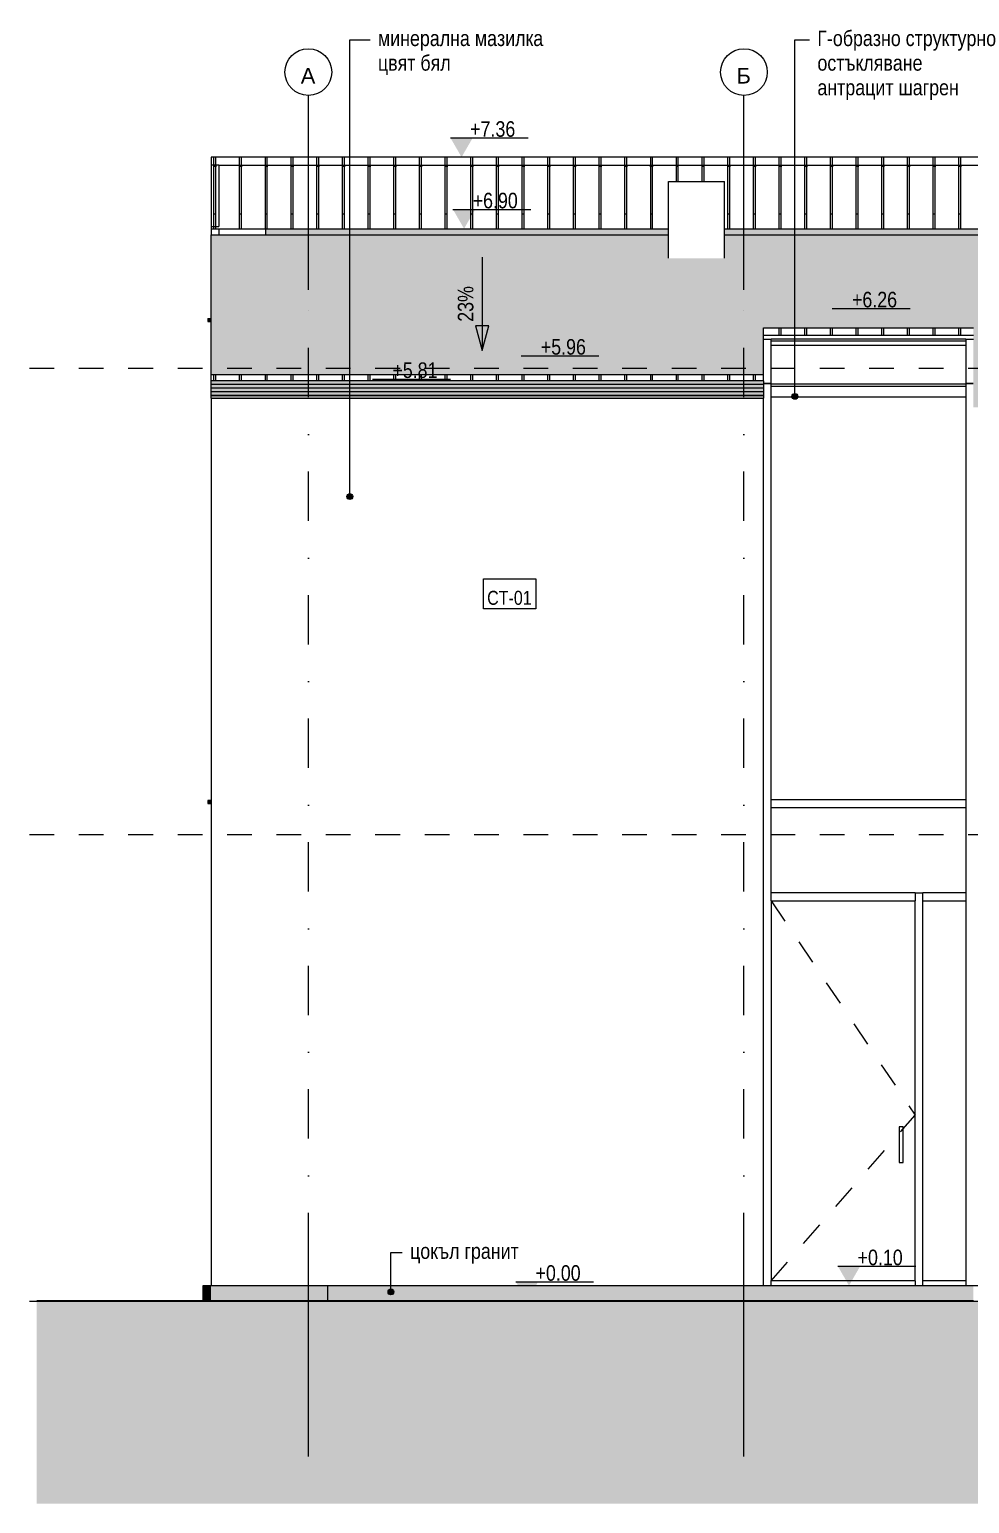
# Model space of a CAD drawing. Header units: centimetres. Extents: x -1373 to 229, y -130 to 818.
# Drawn here: x -1373 to -769, y -130 to 818 of the extents above; entities that cross this region are included whole.
import ezdxf

# ---------------------------------------------------------------- set-up
doc = ezdxf.new("R2010")
doc.units = ezdxf.units.CM
doc.linetypes.add('Dash', pattern=[31.75, 15.875, -15.875])
doc.linetypes.add('Dash dot', pattern=[79.375, 31.75, -23.8125, 0, -23.8125])
for name, color, linetype, lineweight in [('A-ANNO-NOTE', 7, 'Continuous', 9), ('A-DETL-GENF', 7, 'Continuous', 9), ('A-DOOR', 7, 'Continuous', 9), ('A-FLOR-LEVL', 7, 'Continuous', 9), ('A-GENM', 7, 'Continuous', 9), ('A-GLAZ-CURT', 7, 'Continuous', 9), ('A-GLAZ-CWMG', 7, 'Continuous', 9), ('A-ROOF', 7, 'Continuous', 9), ('A-ROOF-OTLN', 7, 'Continuous', 9), ('A-ROOF-PATT', 7, 'Continuous', 9), ('A-WALL', 7, 'Continuous', 9), ('A-WALL-IDEN', 7, 'Continuous', 9), ('A-WALL-PATT', 7, 'Continuous', 9), ('G-ANNO-DIMS', 7, 'Continuous', 9), ('G-ANNO-TEXT', 7, 'Continuous', 9), ('S-GRID', 7, 'Continuous', 9), ('S-GRID-IDEN', 7, 'Continuous', 9)]:
    doc.layers.add(name, color=color, linetype=linetype, lineweight=lineweight)
doc.layers.add('A-DETL', color=7, linetype='Continuous', lineweight=9, true_color=0x008000)
doc.styles.add('Arial', font='arial.ttf', dxfattribs={"height": 10})
doc.styles.add('Arial Narrow', font='ARIALN.TTF', dxfattribs={"height": 10})
doc.styles.add('Arial Narrow_1', font='ARIALN.TTF', dxfattribs={"height": 9})
doc.styles.add('Arial Narrow_2', font='ARIALN.TTF', dxfattribs={"height": 10})
pattern_1 = [(0, (16.51, 600), (16.51, 30.709), [0.8382, -15.672]), (90, (0, 600), (-16.51, 30.709), [30.709, 0]), (90, (1.27, 600), (-16.51, 30.709), [30.709, 0])]

# ---------------------------------------------------------------- blocks, each defined once
blk = doc.blocks.new('TEC_CHIMNEY-2P - TEC_CHIMNEY-2P-2377915-ИЗТОК')
at = {"layer": 'A-GENM'}
for p, q in [((-962.59, 720), (-926.59, 720)), ((-962.59, 670.69), (-962.59, 720)), ((-926.59, 670.69), (-926.59, 720))]:
    blk.add_line(p, q, dxfattribs=at)
blk = doc.blocks.new('System Panel - Glazed-2433087-ИЗТОК')
at = {"layer": 'A-GLAZ-CURT'}
blk.add_line((-771.59, 614.71), (-896.59, 614.71), dxfattribs=at)
blk = doc.blocks.new('L Corner Mullion - L Mullion 1-2504235-ИЗТОК')
at = {"layer": 'A-GLAZ-CWMG'}
for p, q in [((-771.59, 589.85), (-896.59, 589.85)), ((-771.59, 588.28), (-896.59, 588.28)), ((-771.59, 581.29), (-896.59, 581.29))]:
    blk.add_line(p, q, dxfattribs=at)
blk = doc.blocks.new('Rectangular Mullion - TEC_DOGRAMA_TERASI_EX-2433085-ИЗТОК')
at = {"layer": 'A-GLAZ-CWMG'}
for p, q in [((-896.59, 617.63), (-896.59, 618.76)), ((-771.59, 618.76), (-896.59, 618.76)), ((-896.59, 617.63), (-771.59, 617.63)), ((-771.59, 618.76), (-771.59, 617.63))]:
    blk.add_line(p, q, dxfattribs=at)
blk = doc.blocks.new('Rectangular Mullion - TEC_DOGRAMA_TERASI_EX-2504233-ИЗТОК')
at = {"layer": 'A-GLAZ-CWMG'}
for p, q in [((-771.59, 618.76), (-766.59, 618.76)), ((-771.59, 618.76), (-771.59, 590.27)), ((-771.59, 590.27), (-766.71, 590.27))]:
    blk.add_line(p, q, dxfattribs=at)
blk = doc.blocks.new('Rectangular Mullion - TEC_DOGRAMA_TERASI_EX-2504234-ИЗТОК')
at = {"layer": 'A-GLAZ-CWMG'}
for p, q in [((-901.59, 618.76), (-896.59, 618.76)), ((-896.59, 590.27), (-896.59, 618.76)), ((-901.59, 590.27), (-896.59, 590.27))]:
    blk.add_line(p, q, dxfattribs=at)
blk = doc.blocks.new('Rectangular Mullion - TEC_DOGRAMA_TERASI_EX-2433041-ИЗТОК')
at = {"layer": 'A-GLAZ-CWMG'}
for p, q in [((-896.59, 10), (-896.59, 12.97)), ((-804.09, 12.97), (-804.09, 10))]:
    blk.add_line(p, q, dxfattribs=at)
blk = doc.blocks.new('Rectangular Mullion - TEC_DOGRAMA_TERASI_EX-2433006-ИЗТОК')
at = {"layer": 'A-GLAZ-CWMG'}
blk.add_line((-771.59, 260), (-771.59, 10), dxfattribs=at)
blk = doc.blocks.new('Rectangular Mullion - TEC_DOGRAMA_TERASI_EX-2504236-ИЗТОК')
at = {"layer": 'A-GLAZ-CWMG'}
for p, q in [((-896.59, 590.27), (-901.59, 590.27)), ((-896.59, 320), (-896.59, 590.27))]:
    blk.add_line(p, q, dxfattribs=at)
blk = doc.blocks.new('TEC-GLASSDOOR - TEC-GLASSDOOR-2434468-ИЗТОК')
at = {"layer": 'A-DOOR', "linetype": 'Dash'}
for p in [(-896.59, 257.5), (-896.59, 12.97)]:
    blk.add_line(p, (-804.09, 119.65), dxfattribs=at)
at = {"layer": 'A-DOOR', "lineweight": 15}
for p, q in [((-896.59, 257.5), (-804.09, 257.5)), ((-896.59, 257.5), (-896.59, 12.97)), ((-804.09, 12.97), (-804.09, 257.5)), ((-804.09, 12.97), (-896.59, 12.97))]:
    blk.add_line(p, q, dxfattribs=at)
at = {"layer": 'A-DOOR'}
for p, q in [((-811.71, 112.03), (-814.25, 112.03)), ((-814.25, 112.03), (-814.25, 89.17)), ((-811.71, 89.17), (-811.71, 112.03)), ((-814.25, 89.17), (-811.71, 89.17))]:
    blk.add_line(p, q, dxfattribs=at)
blk = doc.blocks.new('Rectangular Mullion - TEC_DOGRAMA_TERASI_EX-2433044-ИЗТОК')
at = {"layer": 'A-GLAZ-CWMG'}
for p, q in [((-799.09, 10), (-799.09, 12.97)), ((-771.59, 12.97), (-799.09, 12.97)), ((-771.59, 12.97), (-771.59, 10))]:
    blk.add_line(p, q, dxfattribs=at)
blk = doc.blocks.new('Rectangular Mullion - TEC_DOGRAMA_TERASI_EX-2504241-ИЗТОК')
at = {"layer": 'A-GLAZ-CWMG'}
for p, q in [((-766.71, 590.27), (-771.59, 590.27)), ((-771.59, 590.27), (-771.59, 320))]:
    blk.add_line(p, q, dxfattribs=at)
blk = doc.blocks.new('Rectangular Mullion - TEC_DOGRAMA_TERASI_EX-2433024-ИЗТОК')
at = {"layer": 'A-GLAZ-CWMG'}
blk.add_line((-896.59, 260), (-896.59, 320), dxfattribs=at)
blk = doc.blocks.new('Rectangular Mullion - TEC_DOGRAMA_TERASI_INT-2433105-ИЗТОК')
at = {"layer": 'A-GLAZ-CWMG'}
for p, q in [((-771.59, 322.5), (-801.59, 322.5)), ((-771.59, 322.5), (-771.59, 317.5)), ((-801.59, 317.5), (-771.59, 317.5))]:
    blk.add_line(p, q, dxfattribs=at)
blk = doc.blocks.new('Rectangular Mullion - TEC_DOGRAMA_TERASI_INT-2433106-ИЗТОК')
at = {"layer": 'A-GLAZ-CWMG'}
for p, q in [((-896.59, 317.5), (-896.59, 322.5)), ((-801.59, 322.5), (-896.59, 322.5)), ((-896.59, 317.5), (-801.59, 317.5))]:
    blk.add_line(p, q, dxfattribs=at)
blk = doc.blocks.new('Rectangular Mullion - TEC_DOGRAMA_TERASI_EX-2433026-ИЗТОК')
at = {"layer": 'A-GLAZ-CWMG'}
blk.add_line((-771.59, 320), (-771.59, 260), dxfattribs=at)
blk = doc.blocks.new('Rectangular Mullion - TEC_DOGRAMA_TERASI_EX-2433010-ИЗТОК')
at = {"layer": 'A-GLAZ-CWMG'}
for p, q in [((-896.59, 257.5), (-896.59, 260)), ((-896.59, 10), (-896.59, 12.97))]:
    blk.add_line(p, q, dxfattribs=at)
blk = doc.blocks.new('Rectangular Mullion - TEC_DOGRAMA_TERASI_INT-2433045-ИЗТОК')
at = {"layer": 'A-GLAZ-CWMG'}
for p, q in [((-799.09, 257.5), (-799.09, 262.5)), ((-771.59, 262.5), (-799.09, 262.5)), ((-799.09, 257.5), (-771.59, 257.5)), ((-771.59, 262.5), (-771.59, 257.5))]:
    blk.add_line(p, q, dxfattribs=at)
blk = doc.blocks.new('Rectangular Mullion - TEC_DOGRAMA_TERASI_INT-2433046-ИЗТОК')
at = {"layer": 'A-GLAZ-CWMG'}
for p, q in [((-896.59, 257.5), (-896.59, 262.5)), ((-804.09, 262.5), (-896.59, 262.5)), ((-804.09, 262.5), (-804.09, 257.5))]:
    blk.add_line(p, q, dxfattribs=at)
blk = doc.blocks.new('Rectangular Mullion - TEC_DOGRAMA_TERASI_INT-2433096-ИЗТОК')
at = {"layer": 'A-GLAZ-CWMG'}
for p, q in [((-804.09, 262.5), (-799.09, 262.5)), ((-804.09, 262.5), (-804.09, 257.5)), ((-799.09, 10), (-799.09, 262.5)), ((-804.09, 12.97), (-804.09, 10))]:
    blk.add_line(p, q, dxfattribs=at)
blk = doc.blocks.new('Walls 1 - Walls 1-2437727-ИЗТОК')
at = {"layer": 'A-WALL-PATT', "true_color": 0xebebeb}
blk.add_hatch(color=7, dxfattribs=at).paths.add_polyline_path([(-1256.59, 0), (-1256.59, 10), (-1261.59, 10), (-1261.59, 0)])
at = {"layer": 'A-WALL'}
for p, q in [((-1261.59, 10), (-1256.59, 10)), ((-1261.59, 0), (-1261.59, 10))]:
    blk.add_line(p, q, dxfattribs=at)
blk = doc.blocks.new('Grid - TEC_GRID_CIRCLE-145857-ИЗТОК')
at = {"layer": 'S-GRID-IDEN'}
blk.add_circle((-234.09, 790.5), 15, dxfattribs=at)
blk = doc.blocks.new('Spot Elevations - ELEVATION_PROJECT-150941-ИЗТОК')
at = {"layer": 'A-ANNO-NOTE'}
blk.add_hatch(color=256, dxfattribs=at).paths.add_polyline_path([(-1102.75, 748.17), (-1088.44, 748.17), (-1095.6, 735.77)])
blk.add_line((-1102.75, 748.17), (-1052.75, 748.17), dxfattribs=at)

msp = doc.modelspace()

# ---------------------------------------------------------------- hatches: boundary and pattern name
at = {"layer": 'A-DETL-GENF'}
h = msp.add_hatch(dxfattribs=at)
h.set_pattern_fill('FP2_30', color=256, style=0, pattern_type=2)
h.set_pattern_definition([(0, (-146.547, 0), (19.05, 19.05), [19.05, -19.05]), (0, (-146.547, 7.144), (19.05, 19.05), [19.05, -19.05]), (0, (-146.547, 14.287), (19.05, 19.05), [19.05, -19.05]), (90, (-144.166, 16.669), (-19.05, 19.05), [19.05, -19.05]), (90, (-137.022, 16.669), (-19.05, 19.05), [19.05, -19.05]), (90, (-129.879, 16.669), (-19.05, 19.05), [19.05, -19.05])])
h.paths.add_polyline_path([(-170.9, -130.19), (228.36, -130.19), (228.36, -30), (-201.59, -30), (-766.59, 0), (-1368.67, 0), (-1368.67, -130.19), (-370.53, -130.19)])
at = {"layer": 'A-ROOF-PATT', "true_color": 0x8b8b8b}
h = msp.add_hatch(dxfattribs=at)
h.set_pattern_fill('FP2_15', color=252, style=0, pattern_type=2)
h.set_pattern_definition(pattern_1)
h.paths.add_polyline_path([(-643.59, 730.58), (-643.59, 733.08), (-171.59, 733.08), (-171.59, 735.77), (-1256.59, 735.77), (-1256.59, 730.58), (-669.97, 730.58)])
h = msp.add_hatch(dxfattribs=at)
h.set_pattern_fill('FP2_17', color=252, style=0, pattern_type=2)
h.set_pattern_definition([(0, (-2627.617, 971.591), (16.51, 6.908), [0.8382, -15.672]), (90, (-2644.127, 971.591), (-16.51, 6.908), [6.908, 0]), (90, (-2642.857, 971.591), (-16.51, 6.908), [6.908, 0])])
h.paths.add_polyline_path([(-557.68, 574.88), (-371.59, 574.88), (-371.59, 600.71), (-271.59, 600.71), (-271.59, 574.88), (10.48, 574.88), (-141.76, 674.15), (-643.59, 674.15), (-643.59, 685.69), (-926.59, 685.69), (-926.59, 670.69), (-962.59, 670.69), (-962.59, 685.69), (-1256.59, 685.69), (-1256.59, 595.66), (-901.59, 595.66), (-901.59, 626.07), (-766.59, 626.07), (-766.59, 574.88), (-563.92, 574.88)])
h = msp.add_hatch(dxfattribs=at)
h.set_pattern_fill('FP2_19', color=252, style=0, pattern_type=2)
h.set_pattern_definition([(0, (16.51, 254.475), (16.51, 29.922), [0.8382, -15.672]), (90, (0, 254.475), (-16.51, 29.922), [29.922, 0]), (90, (1.27, 254.475), (-16.51, 29.922), [29.922, 0])])
h.paths.add_polyline_path([(-901.59, 621.19), (-766.59, 621.19), (-766.59, 626.07), (-901.59, 626.07), (-901.59, 624.42)])
h = msp.add_hatch(dxfattribs=at)
h.set_pattern_fill('FP2_15', color=252, style=0, pattern_type=2)
h.set_pattern_definition(pattern_1)
h.paths.add_polyline_path([(-1081.71, 591.85), (-901.59, 591.85), (-901.59, 595.66), (-1256.59, 595.66), (-1256.59, 591.85), (-1087.94, 591.85)])
at = {"layer": 'A-ROOF-PATT', "lineweight": 5, "true_color": 0xc0c0c0}
for points in [[(-1081.71, 591.59), (-901.59, 591.59), (-901.59, 591.85), (-1256.59, 591.81), (-1256.59, 591.59), (-1087.94, 591.59)], [(-1081.71, 589.9), (-901.59, 589.9), (-901.59, 591.59), (-1256.59, 591.59), (-1256.59, 589.9), (-1087.94, 589.9)], [(-1081.71, 589.7), (-901.59, 589.73), (-901.59, 589.9), (-1256.59, 589.85), (-1256.59, 589.7), (-1087.94, 589.7)], [(-1256.59, 587.36), (-901.59, 587.36), (-901.59, 589.7), (-1256.59, 589.7), (-1256.59, 588.02)], [(-1256.59, 585.02), (-901.59, 585.02), (-901.59, 587.36), (-1256.59, 587.36), (-1256.59, 585.63)], [(-901.59, 582.68), (-901.59, 585.02), (-1256.59, 585.02), (-1256.59, 582.68), (-907.03, 582.68)], [(-1256.59, 582.42), (-901.59, 582.42), (-901.59, 582.68), (-1256.59, 582.66), (-1256.59, 582.49)], [(-1256.59, 580.86), (-901.59, 580.86), (-901.59, 582.42), (-1256.59, 582.42), (-1256.59, 582.1)], [(-1094.18, 580.66), (-901.59, 580.68), (-901.59, 580.86), (-1256.59, 580.8), (-1256.59, 580.66), (-1100.42, 580.66)]]:
    msp.add_hatch(color=9, dxfattribs=at).paths.add_polyline_path(points)
at = {"layer": 'A-WALL-PATT', "true_color": 0x8b8b8b}
h = msp.add_hatch(dxfattribs=at)
h.set_pattern_fill('FP2_25', color=252, style=0, pattern_type=2)
h.set_pattern_definition([(0, (-1238.25, 300), (16.51, 30.709), [0.8382, -15.672]), (90, (-1254.76, 300), (-16.51, 30.709), [30.709, 0]), (90, (-1253.49, 300), (-16.51, 30.709), [30.709, 0])])
h.paths.add_polyline_path([(-1256.59, 689.76), (-962.59, 689.76), (-962.59, 720), (-926.59, 720), (-926.59, 689.76), (-643.59, 689.76), (-643.59, 730.58), (-1256.59, 730.58), (-1256.59, 716.1)])
at = {"layer": 'A-WALL-PATT', "lineweight": 5, "true_color": 0x787878}
h = msp.add_hatch(color=8, dxfattribs=at)
h.paths.add_polyline_path([(-1217.61, 685.69), (-962.59, 685.69), (-962.59, 689.76), (-1221.59, 689.76), (-1221.59, 685.69), (-1220.22, 685.69)])
h.paths.add_polyline_path([(-643.59, 685.69), (-643.59, 689.76), (-926.59, 689.76), (-926.59, 685.69), (-645.02, 685.69)])
at = {"layer": 'A-WALL-PATT', "lineweight": 5, "true_color": 0xebebeb}
for points in [[(-1258.59, 630), (-1256.59, 630), (-1256.59, 632), (-1258.59, 632), (-1258.59, 631.47)], [(-1256.59, 320), (-1256.59, 322), (-1258.59, 322), (-1258.59, 320)], [(-1181.59, 0), (-1181.59, 10), (-1256.59, 10), (-1256.59, 0), (-1194, 0)], [(-1181.59, 0), (-766.59, 0), (-766.59, 10), (-1181.59, 10)]]:
    msp.add_hatch(color=7, dxfattribs=at).paths.add_polyline_path(points)
at = {"layer": 'G-ANNO-DIMS'}
msp.add_hatch(color=256, dxfattribs=at).paths.add_polyline_path([(-1082.42, 611.34), (-1078.17, 627.21), (-1086.68, 627.21)])
at = {"layer": 'G-ANNO-TEXT'}
h = msp.add_hatch(color=256, dxfattribs=at)
edge = h.paths.add_edge_path()
edge.add_arc((-881.36, 581.89), 1.88, 0, 360)
h = msp.add_hatch(color=256, dxfattribs=at)
edge = h.paths.add_edge_path()
edge.add_arc((-1167.4, 517.42), 1.88, 0, 360)
h = msp.add_hatch(color=256, dxfattribs=at)
edge = h.paths.add_edge_path()
edge.add_arc((-1141.01, 5.88), 1.87, 0, 360)

# ---------------------------------------------------------------- linework, layer by layer
at = {"layer": 'A-DETL', "color": 7, "lineweight": 30}
msp.add_line((-766.59, 0), (-1368.67, 0), dxfattribs=at)
at = {"layer": 'A-FLOR-LEVL', "linetype": 'Dash'}
for p, q in [((-1373.3, 600), (160.78, 600)), ((-1373.3, 300), (160.78, 300)), ((-1373.3, 0), (160.78, 0))]:
    msp.add_line(p, q, dxfattribs=at)
at = {"layer": 'A-ROOF'}
for p, q in [((-1256.59, 735.77), (-1256.59, 730.58)), ((-171.59, 735.77), (-1256.59, 735.77)), ((-1251.59, 730.58), (-643.59, 730.58)), ((-1256.59, 591.85), (-1256.59, 685.69)), ((-1256.59, 685.69), (-962.59, 685.69)), ((-926.59, 685.69), (-643.59, 685.69)), ((-901.59, 591.85), (-901.59, 626.07)), ((-901.59, 626.07), (-766.59, 626.07)), ((-901.59, 621.19), (-766.59, 621.19)), ((-901.59, 595.66), (-1256.59, 595.66)), ((-1256.59, 580.66), (-1256.59, 575.13)), ((-901.59, 575.13), (-901.59, 580.66))]:
    msp.add_line(p, q, dxfattribs=at)
at = {"layer": 'A-ROOF-OTLN'}
for p, q in [((-901.59, 591.85), (-1256.59, 591.85)), ((-1256.59, 580.66), (-1256.59, 591.85)), ((-1256.59, 589.7), (-901.59, 589.7)), ((-901.59, 591.85), (-901.59, 580.66)), ((-1256.59, 587.36), (-901.59, 587.36)), ((-1256.59, 585.02), (-901.59, 585.02)), ((-1256.59, 582.68), (-901.59, 582.68)), ((-1256.59, 582.42), (-901.59, 582.42)), ((-1256.59, 580.66), (-901.59, 580.66))]:
    msp.add_line(p, q, dxfattribs=at)
at = {"layer": 'A-WALL'}
for p, q in [((-1251.59, 730.58), (-1256.59, 730.58)), ((-1256.59, 730.58), (-1256.59, 685.69)), ((-1251.59, 730.58), (-1251.59, 691.15)), ((-1256.59, 691.15), (-1251.59, 691.15)), ((-1256.59, 689.76), (-962.59, 689.76)), ((-1251.59, 689.76), (-1251.59, 685.69)), ((-1221.59, 689.76), (-1221.59, 685.69)), ((-926.59, 689.76), (-643.59, 689.76)), ((-1258.59, 632), (-1258.59, 630)), ((-1258.59, 632), (-1256.59, 632)), ((-1258.59, 630), (-1256.59, 630)), ((-1256.59, 575.13), (-1256.59, 10)), ((-901.59, 10), (-901.59, 575.13)), ((-1256.59, 322), (-1258.59, 322)), ((-1258.59, 322), (-1258.59, 320)), ((-1258.59, 320), (-1256.59, 320)), ((-1256.59, 10), (-561.59, 10)), ((-1181.59, 0), (-1181.59, 10))]:
    msp.add_line(p, q, dxfattribs=at)
at = {"layer": 'A-WALL-IDEN', "flags": 128}
msp.add_lwpolyline([(-1081.41, 464.45), (-1047.96, 464.45), (-1047.96, 445.25), (-1081.41, 445.25)], close=True, dxfattribs=at)
at = {"layer": 'G-ANNO-DIMS'}
for p, q in [((-1082.42, 671.34), (-1082.42, 611.34)), ((-1078.17, 627.21), (-1086.68, 627.21)), ((-1086.68, 627.21), (-1082.42, 611.34)), ((-1082.42, 611.34), (-1078.17, 627.21))]:
    msp.add_line(p, q, dxfattribs=at)
at = {"layer": 'G-ANNO-TEXT'}
for p, q in [((-1167.4, 811.2), (-1154.35, 811.2)), ((-1167.4, 517.42), (-1167.4, 811.2)), ((-881.36, 811.2), (-871.89, 811.2)), ((-881.36, 581.89), (-881.36, 811.2)), ((-1141.01, 31.17), (-1133.7, 31.17)), ((-1141.01, 5.88), (-1141.01, 31.17))]:
    msp.add_line(p, q, dxfattribs=at)
for centre, radius in [((-881.36, 581.89), 1.88), ((-1167.4, 517.42), 1.88), ((-1141.01, 5.88), 1.87)]:
    msp.add_circle(centre, radius, dxfattribs=at)
at = {"layer": 'S-GRID', "color": 1, "lineweight": 18, "true_color": 0xff0000}
for p, q in [((-1194.09, 650.5), (-1194.09, 775.5)), ((-914.09, 650.5), (-914.09, 775.5)), ((-1194.09, -100), (-1194.09, 25)), ((-914.09, -100), (-914.09, 25))]:
    msp.add_line(p, q, dxfattribs=at)
at = {"layer": 'S-GRID', "color": 1, "linetype": 'Dash dot', "lineweight": 18, "true_color": 0xff0000}
for p, q in [((-1194.09, 25), (-1194.09, 650.5)), ((-914.09, 25), (-914.09, 650.5))]:
    msp.add_line(p, q, dxfattribs=at)

# ---------------------------------------------------------------- block references
at = {"layer": 'A-ANNO-NOTE'}
msp.add_blockref('Spot Elevations - ELEVATION_PROJECT-150941-ИЗТОК', (0, 0), dxfattribs=at)
at = {"layer": 'A-DOOR'}
msp.add_blockref('TEC-GLASSDOOR - TEC-GLASSDOOR-2434468-ИЗТОК', (0, 0), dxfattribs=at)
at = {"layer": 'A-GENM'}
msp.add_blockref('TEC_CHIMNEY-2P - TEC_CHIMNEY-2P-2377915-ИЗТОК', (0, 0), dxfattribs=at)
at = {"layer": 'A-GLAZ-CURT'}
msp.add_blockref('System Panel - Glazed-2433087-ИЗТОК', (0, 0), dxfattribs=at)
at = {"layer": 'A-GLAZ-CWMG'}
for name in ['Rectangular Mullion - TEC_DOGRAMA_TERASI_EX-2504234-ИЗТОК', 'Rectangular Mullion - TEC_DOGRAMA_TERASI_EX-2433085-ИЗТОК', 'Rectangular Mullion - TEC_DOGRAMA_TERASI_EX-2504233-ИЗТОК', 'Rectangular Mullion - TEC_DOGRAMA_TERASI_EX-2504236-ИЗТОК', 'L Corner Mullion - L Mullion 1-2504235-ИЗТОК', 'Rectangular Mullion - TEC_DOGRAMA_TERASI_EX-2504241-ИЗТОК', 'Rectangular Mullion - TEC_DOGRAMA_TERASI_INT-2433106-ИЗТОК', 'Rectangular Mullion - TEC_DOGRAMA_TERASI_INT-2433105-ИЗТОК', 'Rectangular Mullion - TEC_DOGRAMA_TERASI_EX-2433024-ИЗТОК', 'Rectangular Mullion - TEC_DOGRAMA_TERASI_EX-2433026-ИЗТОК', 'Rectangular Mullion - TEC_DOGRAMA_TERASI_INT-2433046-ИЗТОК', 'Rectangular Mullion - TEC_DOGRAMA_TERASI_EX-2433010-ИЗТОК', 'Rectangular Mullion - TEC_DOGRAMA_TERASI_INT-2433096-ИЗТОК', 'Rectangular Mullion - TEC_DOGRAMA_TERASI_INT-2433045-ИЗТОК', 'Rectangular Mullion - TEC_DOGRAMA_TERASI_EX-2433006-ИЗТОК', 'Rectangular Mullion - TEC_DOGRAMA_TERASI_EX-2433041-ИЗТОК', 'Rectangular Mullion - TEC_DOGRAMA_TERASI_EX-2433044-ИЗТОК']:
    msp.add_blockref(name, (0, 0), dxfattribs=at)
at = {"layer": 'A-WALL'}
msp.add_blockref('Walls 1 - Walls 1-2437727-ИЗТОК', (0, 0), dxfattribs=at)
at = {"layer": 'G-ANNO-DIMS'}
for p in [(1.6, -46.01), (245.39, -109.71), (45.41, -140.12), (-50.01, -155.12), (249.01, -725.77), (42.01, -735.77)]:
    msp.add_blockref('Spot Elevations - ELEVATION_PROJECT-150941-ИЗТОК', p, dxfattribs=at)
at = {"layer": 'S-GRID-IDEN'}
for p in [(-960, 0), (-680, 0)]:
    msp.add_blockref('Grid - TEC_GRID_CIRCLE-145857-ИЗТОК', p, dxfattribs=at)

# ---------------------------------------------------------------- texts
at = {"layer": 'A-WALL-IDEN', "insert": (-1064.86, 452.26), "char_height": 9, "width": 28.45, "attachment_point": 5, "line_spacing_factor": 0.949189, "style": 'Arial Narrow_1'}
msp.add_mtext('\\pt25.00002,50.00004,74.99997,99.99999,125.00001,150.00003,174.99996,199.99998,225,250.00002,275.00004,299.99997,324.99999,350.00001,375.00003,399.99996,424.99998,450,475.00002,500.00004,524.99997,549.99999,575.00001,600.00003,624.99996,649.99998,675,700.00002,725.00004,749.99997,774.99999,800.00001;СТ-01', dxfattribs=at)
at = {"layer": 'G-ANNO-DIMS', "char_height": 10, "width": 34.7536, "attachment_point": 1, "line_spacing_factor": 0.974696, "style": 'Arial Narrow'}
for s, insert in [('+7.36', (-1090.08, 758.86)), ('+6.90', (-1088.47, 712.85)), ('+6.26', (-844.68, 649.15)), ('+5.96', (-1044.67, 618.74)), ('+5.81', (-1140.08, 603.74)), ('+0.10', (-841.07, 33.09)), ('+0.00', (-1048.07, 23.09))]:
    msp.add_mtext(s, dxfattribs=dict(at, insert=insert))
at = {"layer": 'G-ANNO-DIMS', "insert": (-1098.01, 629.88), "char_height": 10, "width": 27.5081, "attachment_point": 1, "rotation": 90, "line_spacing_factor": 0.974696, "style": 'Arial Narrow'}
msp.add_mtext('23%', dxfattribs=at)
at = {"layer": 'G-ANNO-TEXT', "char_height": 10, "attachment_point": 1, "line_spacing_factor": 0.949189, "style": 'Arial Narrow_2'}
for s, insert, width in [('\\pt15,30,45,60,75,90,105,120,135,150,165,180,195,210,225,240,255,270,285,300,315,330,345,360,375,390,405,420,435,450,465,480;Г-образно структурно остъкляване\\Pантрацит шагрен', (-866.89, 817.21), 127), ('\\pt15,30,45,60,75,90,105,120,135,150,165,180,195,210,225,240,255,270,285,300,315,330,345,360,375,390,405,420,435,450,465,480;минерална мазилка цвят бял', (-1149.35, 817.21), 112.8), ('\\pt15,30,45,60,75,90,105,120,135,150,165,180,195,210,225,240,255,270,285,300,315,330,345,360,375,390,405,420,435,450,465,480;цокъл гранит', (-1128.7, 37.18), 112.8)]:
    msp.add_mtext(s, dxfattribs=dict(at, insert=insert, width=width))
at = {"layer": 'S-GRID-IDEN', "char_height": 10, "attachment_point": 5, "line_spacing_factor": 0.936439, "style": 'Arial'}
for s, insert, width in [('\\pt50,100,150,200,250,300,350,400,450,500,550,600,650,700,750,800,850,900,950,1000,1050,1100,1150,1200,1250,1300,1350,1400,1450,1500,1550,1600;А', (-1194.27, 788.12), 9.9), ('\\pt50,100,150,200,250,300,350,400,450,500,550,600,650,700,750,800,850,900,950,1000,1050,1100,1150,1200,1250,1300,1350,1400,1450,1500,1550,1600;Б', (-914.27, 788.12), 9.6)]:
    msp.add_mtext(s, dxfattribs=dict(at, insert=insert, width=width))

doc.saveas('drawing.dxf')
